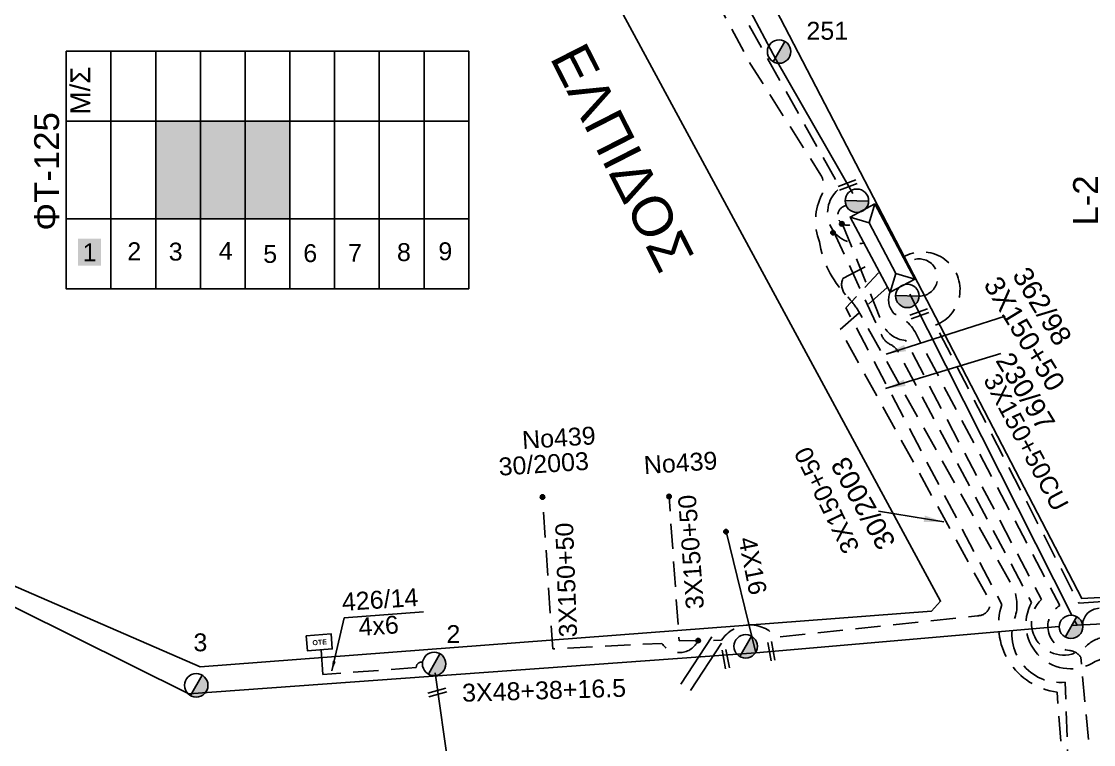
# Model space of a CAD drawing. Header units: millimetres. Extents: x 5010 to 7184, y -101 to 935.
# Drawn here: x 6650.5 to 6758.4, y 412.9 to 485.6 of the extents above; entities that cross this region are included whole.
import ezdxf
from ezdxf.enums import TextEntityAlignment as Align

# ---------------------------------------------------------------- set-up
doc = ezdxf.new("R2010")
doc.units = ezdxf.units.MM
doc.linetypes.add('DASHED', pattern=[19.05, 12.7, -6.35])
for name, color, linetype in [('Pillar OTE', 7, 'Continuous'), ('Ασφαλειοκιβώτια Χ.Τ 9 αναχωρήσεων', 7, 'Continuous'), ('Εναέρια παροχή ΧΤ 4x16', 7, 'SYN_LINE'), ('Επιγραφές - Σχήματα', 7, 'Continuous'), ('Καλώδια ΧΤ   3x150+50AL', 7, 'DASHED'), ('Καλώδια ΧΤ   3x150+50CU', 7, 'DASHED'), ('Καλώδια ΧΤ   3x150AL+50CU', 7, 'DASHED'), ('Καλώδια ΧΤ   3x48+38+16.5', 7, 'DASHED'), ('Μηχανική τομή', 7, 'Continuous'), ('Στύλος ΦΜ', 7, 'Continuous'), ('Στύλος ΦΜ @ 1', 7, 'Continuous'), ('Συνδέσεις', 7, 'Continuous'), ('Τομή', 7, 'Continuous'), ('Υποσταθμός εναέριος 2 στύλων', 7, 'Continuous'), ('Υποσταθμός πόλεως', 7, 'Continuous'), ('Υπόβαθρο ΔΕΗ', 7, 'Continuous'), ('Υπόγεια καλώδια Παροχών ΧΤ   4x6', 7, 'DASHED')]:
    doc.layers.add(name, color=color, linetype=linetype)
doc.styles.get("Standard").update_dxf_attribs({"font": 'arial.ttf'})
doc.linetypes.add('SYN_LINE', pattern='A,0.5,-0.0001,["/\\/\\/\\/",Standard,S=0.1,R=0,X=0,Y=-0.05],-0.25', length=0.7501)
doc.dimstyles.new('ISO-25', dxfattribs={"dimtxt": 2.5, "dimasz": 2.5, "dimexe": 1.25, "dimexo": 0.625, "dimtad": 1, "dimtxsty": 'Standard', "dimcen": 2.5, "dimaunit": 2, "dimazin": 0, "dimtfac": 1, "dimtmove": 0, "dimatfit": 3, "dimfxl": 1, "dimarcsym": 0})

# ---------------------------------------------------------------- blocks, each defined once
blk = doc.blocks.new('ΑΣΦΑΛΕΙΟΚΙΒΩΤΙΟ ΥΠΟΣΤΑΘΜΟΥ 9 ΑΝΑΧΩΡΗΣΕΩΝ')
at = {"layer": 'Ασφαλειοκιβώτια Χ.Τ 9 αναχωρήσεων', "ltscale": 40}
for p, q in [((-23.8, 40.36), (24.02, 40.36)), ((-9.72, 40.36), (-9.72, -40.64)), ((9.94, 40.36), (9.94, -40.64)), ((-23.8, 31.36), (24.02, 31.36)), ((-23.8, 22.36), (24.02, 22.36)), ((-23.8, 13.36), (24.02, 13.36)), ((-23.8, 4.36), (24.02, 4.36)), ((-23.8, -4.64), (24.02, -4.64)), ((-23.8, -13.64), (24.02, -13.64)), ((-23.8, -22.64), (24.02, -22.64)), ((-23.8, -31.64), (24.02, -31.64))]:
    blk.add_line(p, q, dxfattribs=at)
at = {"layer": 'Ασφαλειοκιβώτια Χ.Τ 9 αναχωρήσεων'}
blk.add_lwpolyline([(-23.8, -40.64), (24.02, -40.64), (24.02, 40.36), (-23.8, 40.36)], close=True, dxfattribs=at)
for s, p in [('1', (-18.22, 37.06)), ('2', (-18.02, 28.07)), ('3', (-18.09, 19.73)), ('4', (-17.94, 9.66)), ('5', (-18.55, 0.71)), ('6', (-18.4, -7.35)), ('7', (-18.34, -16.37)), ('8', (-18.19, -26.2)), ('9', (-18.02, -34.53))]:
    blk.add_text(s, height=3.6, rotation=270, dxfattribs=at).set_placement(p)
at = {"layer": 'Ασφαλειοκιβώτια Χ.Τ 9 αναχωρήσεων', "ltscale": 40}
for tag, height, p in [('ΟΝΟΜΑ', 5, (-0.16, 44.31)), ('ΚΕΙΜΕΝΟ 1', 2, (17.06, 35.59)), ('ΚΕΙΜΕΝΟ 2', 2, (17.06, 26.88)), ('ΚΕΙΜΕΝΟ 3', 2, (17.06, 17.69)), ('ΚΕΙΜΕΝΟ 4', 2, (17.06, 8.71)), ('ΚΕΙΜΕΝΟ 5', 2, (17.06, -0.13)), ('ΚΕΙΜΕΝΟ 6', 2, (17.06, -9.05)), ('ΚΕΙΜΕΝΟ 7', 2, (17.06, -18.13)), ('ΚΕΙΜΕΝΟ 8', 2, (17.06, -26.85)), ('ΚΕΙΜΕΝΟ 9', 2, (17.06, -35.99)), ('ΣΧ', 2, (-0.1, -42.64))]:
    blk.add_attdef(tag, text='', height=height, dxfattribs=at).set_placement(p, align=Align.MIDDLE_CENTER)
blk = doc.blocks.new('ΥΠΟΣΤΑΘΜΟΣ ΕΝΑΕΡΙΟΣ ΕΠΙ 2 ΣΤΥΛΩΝ')
at = {"layer": 'Υποσταθμός εναέριος 2 στύλων', "linetype": 'Continuous'}
for points in [[(-11.97, -2.11, 0.574793), (-8.45, -0.07, 0.268822), (-9.64, 1.98)], [(9.68, -2.15, 0.574793), (13.19, -0.1, 0.268822), (12.01, 1.95)]]:
    blk.add_hatch(color=256, dxfattribs=at).paths.add_polyline_path(points)
for p, q in [((-11.97, -2.11), (-9.64, 1.98)), ((9.68, -2.15), (12.01, 1.95))]:
    blk.add_line(p, q, dxfattribs=at)
for centre in [(-10.81, -0.07), (10.84, -0.1)]:
    blk.add_circle(centre, 2.36, dxfattribs=at)
at = {"layer": 'Υποσταθμός πόλεως', "linetype": 'Continuous', "ltscale": 40}
blk.add_lwpolyline([(-8.57, 2.82), (8.57, 2.82), (8.57, -2.82), (-8.57, -2.82)], close=True, dxfattribs=at)
for points in [[(-5.75, 0), (-8.57, 2.82)], [(5.75, 0), (8.57, 2.82)], [(-8.57, -2.82), (-5.75, 0)], [(-5.75, 0), (5.75, 0)], [(8.57, -2.82), (5.75, 0)]]:
    blk.add_lwpolyline(points, dxfattribs=at)
at = {"layer": 'Υποσταθμός εναέριος 2 στύλων', "ltscale": 40, "flags": 1}
for tag, p in [('ΜΕΤΑΣΧΗΜΑΤΙΣΜΟΣ', (14.09, 2.51)), ('ΙΣΧΥΣ', (14.07, -0.28)), ('ΑΡΙΘΜΟΣ', (14.19, -3))]:
    blk.add_attdef(tag, p, '', height=1.8, dxfattribs=at)
blk = doc.blocks.new('ΥΠΑΡΧΩΝ ΤΣΙΜΕΝΤΕΝΙΟΣ ΣΤΥΛΟΣ')
at = {"layer": 'Στύλος ΦΜ'}
blk.add_hatch(color=256, dxfattribs=at).paths.add_polyline_path([(-1.29, -2.28, 0.574793), (2.62, 0, 0.268822), (1.3, 2.27)])
blk.add_line((-1.29, -2.28), (1.3, 2.27), dxfattribs=at)
blk.add_circle((0, 0), 2.62, dxfattribs=at)
at = {"layer": 'Στύλος ΦΜ', "flags": 4}
for tag, p in [('ΑΡΙΘΜΟΣ', (-4.68, 8.05)), ('ΤΥΠΟΣ', (-4.91, 3.03))]:
    blk.add_attdef(tag, p, '', height=4, dxfattribs=at)
blk = doc.blocks.new('ΤΟΜΗ')
at = {"layer": 'Τομή', "ltscale": 40}
for p, q in [((-5.68, 0), (5.68, 0)), ((5.68, -2.33), (-5.68, -2.33))]:
    blk.add_line(p, q, dxfattribs=at)
blk = doc.blocks.new('ΜΗΧΑΝΙΚΗ ΤΟΜΗ')
at = {"layer": 'Μηχανική τομή', "ltscale": 40}
for p, q in [((-1.89, 0.78), (1.89, 0.78)), ((1.89, 0), (-1.89, 0))]:
    blk.add_line(p, q, dxfattribs=at)
blk = doc.blocks.new('_ΣΥΝΔΕΣΗ')
at = {"layer": 'Συνδέσεις', "linetype": 'SYN_LINE', "ltscale": 40}
blk.add_hatch(color=256, dxfattribs=at).paths.add_polyline_path([(0.5, -0.01, 1), (-0.5, -0.01, 1)])
at = {"layer": 'Συνδέσεις'}
blk.add_circle((0, -0.01), 0.5, dxfattribs=at)
blk = doc.blocks.new('PILLAR ΟΤΕ')
at = {"layer": 'Pillar OTE', "ltscale": 40}
blk.add_lwpolyline([(-3.31, 2.02), (3.39, 2.02), (3.39, -1.99), (-3.31, -1.99)], close=True, dxfattribs=at)
at = {"layer": 'Pillar OTE', "insert": (-1.81, 0.71), "char_height": 1.3575, "width": 109.961, "attachment_point": 1}
blk.add_mtext('{\\fArial|b1|i0|c161|p34;OTE}', dxfattribs=at)

msp = doc.modelspace()

# ---------------------------------------------------------------- hatches: boundary and pattern name
at = {"layer": 'Ασφαλειοκιβώτια Χ.Τ 9 αναχωρήσεων'}
for color, points in [(27, [(6664.02, 475.56), (6664.02, 465.73), (6668.52, 465.73), (6668.52, 475.56)]), (85, [(6668.52, 475.56), (6668.52, 465.73), (6673.02, 465.73), (6673.02, 475.56)]), (2, [(6673.02, 475.56), (6673.02, 465.73), (6677.52, 465.73), (6677.52, 475.56)]), (1, [(6656.22, 461.03), (6658.53, 461.03), (6658.53, 463.74), (6656.22, 463.74)])]:
    msp.add_hatch(color=color, dxfattribs=at).paths.add_polyline_path(points)

# ---------------------------------------------------------------- linework, layer by layer
at = {"layer": 'Εναέρια παροχή ΧΤ 4x16', "color": 85, "ltscale": 20}
msp.add_line((6694.96, 400.62), (6692.14, 420.08), dxfattribs=at)
at = {"layer": 'Εναέρια παροχή ΧΤ 4x16', "color": 151, "linetype": 'SYN_LINE', "ltscale": 15, "flags": 128}
msp.add_lwpolyline([(6724.43, 422.12), (6721.42, 434.29)], dxfattribs=at)
at = {"layer": 'Εναέρια παροχή ΧΤ 4x16', "color": 27, "linetype": 'Continuous', "flags": 128}
msp.add_lwpolyline([(6756.74, 424.9), (6800.95, 427.18), (6833.46, 429.02), (6867.08, 433.71), (6861.08, 409.92)], dxfattribs=at)
at = {"layer": 'Επιγραφές - Σχήματα', "color": 151, "linetype": 'DASHED', "ltscale": 0.2}
msp.add_arc((6740.83, 459.84), 1.88, 270.2514, 131.5769, dxfattribs=at)
at = {"layer": 'Καλώδια ΧΤ   3x150+50AL', "color": 30, "linetype": 'DASHED', "ltscale": 0.2, "flags": 128}
for points in [[(6737.64, 458.85), (6732.91, 454.61), (6747.82, 427.58, -0.584474), (6746.74, 425.84), (6726.46, 423.67, 0.50476), (6720.97, 423.37), (6716.71, 423.31), (6715.69, 437.82)], [(6718.61, 423.34, -0.588622), (6714.97, 423.06), (6703.98, 422.5), (6702.95, 437.77)]]:
    msp.add_lwpolyline(points, format="xyb", dxfattribs=at)
at = {"layer": 'Καλώδια ΧΤ   3x150+50CU', "color": 6, "linetype": 'DASHED', "ltscale": 0.2, "flags": 128}
msp.add_lwpolyline([(6705.93, 533.44), (6702.29, 532.26, 0.445729), (6700.62, 528.49), (6708.29, 510.49), (6723.88, 481.3), (6730.96, 470.13, -0.263519), (6731.06, 468.18, 0.209889), (6730.81, 463.44, 0.15186), (6733.46, 458.11, -0.034995), (6734.63, 456.69), (6750.2, 428.85, -0.216623), (6750.47, 425.62, 0.551207), (6755.54, 419.15), (6756.49, 393.97, 0.633874), (6756.75, 389.8, 0.791815)], format="xyb", dxfattribs=at)
at = {"layer": 'Καλώδια ΧΤ   3x150+50CU', "color": 1, "linetype": 'DASHED', "ltscale": 0.2, "flags": 128}
for points in [[(6703.61, 528.81, 0.526197), (6702.47, 526.87, -0.127912), (6703.46, 525.17), (6709.24, 511.12), (6732.9, 468.83, 0.804725), (6735.34, 463.31)], [(6732.24, 464.51), (6737.05, 454.08, 0.178329), (6738.03, 453.06, -0.181029), (6738.81, 452.24), (6752.17, 427.16, 0.782738), (6758.55, 421.23, -0.131168), (6761.72, 421.74), (6786.99, 422.66)]]:
    msp.add_lwpolyline(points, format="xyb", dxfattribs=at)
at = {"layer": 'Καλώδια ΧΤ   3x150+50CU', "color": 27, "linetype": 'DASHED', "ltscale": 0.2, "flags": 128}
msp.add_lwpolyline([(6742.5, 455.06, 1.092263), (6739.24, 461.88)], format="xyb", dxfattribs=at)
at = {"layer": 'Καλώδια ΧΤ   3x150+50CU', "color": 6, "linetype": 'DASHED', "ltscale": 0.2, "flags": 128}
msp.add_lwpolyline([(6733.18, 459.73), (6736.31, 461.4)], dxfattribs=at)
at = {"layer": 'Καλώδια ΧΤ   3x150+50CU', "color": 133, "linetype": 'DASHED', "ltscale": 0.2, "flags": 128}
msp.add_lwpolyline([(6755.38, 409.41), (6754.73, 418.15, -0.467736), (6749.17, 426.97), (6733.49, 456.79), (6736.77, 460.32)], format="xyb", dxfattribs=at)
at = {"layer": 'Καλώδια ΧΤ   3x150+50CU', "color": 173, "linetype": 'DASHED', "ltscale": 0.2, "flags": 128}
msp.add_lwpolyline([(6737.92, 458.36, 0.28508), (6738.31, 456.23, -0.192388), (6740.76, 453.78), (6755.01, 426.86, 0.724843), (6755.97, 422.35, -0.217298), (6757.12, 421.67), (6758.43, 407.53), (6766.56, 408.12)], format="xyb", dxfattribs=at)
at = {"layer": 'Καλώδια ΧΤ   3x150+50CU', "color": 151, "linetype": 'SYN_LINE', "ltscale": 15, "flags": 128}
for points in [[(6756.23, 425.89), (6739.9, 458.16)], [(6756.21, 424.85), (6756.74, 424.9), (6756.5, 425.37)]]:
    msp.add_lwpolyline(points, dxfattribs=at)
at = {"layer": 'Καλώδια ΧΤ   3x150+50CU', "color": 27, "linetype": 'DASHED', "ltscale": 0.2, "flags": 128}
msp.add_lwpolyline([(6763.17, 427.48), (6756.92, 427.11), (6742.5, 455.06)], dxfattribs=at)
at = {"layer": 'Καλώδια ΧΤ   3x150+50CU', "color": 151, "linetype": 'Continuous', "ltscale": 15, "flags": 128}
msp.add_lwpolyline([(6724.41, 422.12), (6754.95, 424.74)], dxfattribs=at)
at = {"layer": 'Καλώδια ΧΤ   3x150+50CU', "color": 85, "linetype": 'DASHED', "ltscale": 0.2, "flags": 128}
msp.add_lwpolyline([(6757.6, 422.72, -0.173), (6759.56, 423.7), (6786.88, 424.99)], format="xyb", dxfattribs=at)
at = {"layer": 'Καλώδια ΧΤ   3x150+50CU', "color": 85, "linetype": 'DASHED', "ltscale": 0.1}
msp.add_arc((6733.66, 466.09), 0.99, 98.5587, 305.5544, dxfattribs=at)
at = {"layer": 'Καλώδια ΧΤ   3x150+50CU', "color": 6, "linetype": 'DASHED', "ltscale": 0.2}
msp.add_arc((6734.56, 459.13), 1.51, 156.752, 222.8058, dxfattribs=at)
at = {"layer": 'Καλώδια ΧΤ   3x150+50CU', "color": 27, "linetype": 'DASHED', "ltscale": 0.2}
msp.add_arc((6759.03, 424.85), 1.74, 92.2863, 177.3698, dxfattribs=at)
at = {"layer": 'Καλώδια ΧΤ   3x150AL+50CU', "color": 85, "linetype": 'DASHED', "ltscale": 0.2, "flags": 128}
msp.add_lwpolyline([(6733.12, 465.26), (6733.12, 465.26), (6733.12, 465.26, 0.44602), (6733.12, 465.26), (6737.11, 455.28, 0.279427), (6739.5, 453.51), (6753.15, 427.47, 0.983367), (6757.6, 422.72)], format="xyb", dxfattribs=at)
at = {"layer": 'Καλώδια ΧΤ   3x48+38+16.5', "color": 85, "linetype": 'Continuous', "ltscale": 0.2, "flags": 128}
msp.add_lwpolyline([(6703.61, 528.81), (6711.06, 510.71), (6726.48, 481.72), (6734.18, 468.29)], dxfattribs=at)
at = {"layer": 'Καλώδια ΧΤ   3x48+38+16.5', "color": 85, "linetype": 'Continuous', "flags": 128}
msp.add_lwpolyline([(6724.41, 422.12), (6667.36, 417.99), (6638.67, 432.21)], dxfattribs=at)
at = {"layer": 'Υπόβαθρο ΔΕΗ', "flags": 128}
msp.add_lwpolyline([(6707.67, 527.88), (6713.53, 511.65), (6757.23, 427.56), (6858.69, 433.1, 0.197116), (6868.71, 446.03), (6850.2, 481.38), (6818.63, 542.48), (6802.69, 546.69), (6707.67, 527.88)], format="xyb", dxfattribs=at)
msp.add_lwpolyline([(6707.67, 527.88), (6713.53, 511.65), (6757.23, 427.56), (6858.69, 433.1, 0.197116), (6868.71, 446.03), (6850.2, 481.38), (6818.63, 542.48), (6802.69, 546.69), (6707.67, 527.88)], format="xyb", dxfattribs=at)
for points in [[(6519.43, 493.47), (6519.66, 485.34), (6624.73, 439.69), (6668.52, 420.7), (6742.11, 426.31), (6743.01, 427.29), (6699.78, 507.19), (6689.5, 525.75), (6628.42, 513.28), (6636.81, 462.95)], [(6519.43, 493.47), (6519.66, 485.34), (6624.73, 439.69), (6668.52, 420.7), (6742.11, 426.31), (6743.01, 427.29), (6699.78, 507.19), (6689.5, 525.75), (6628.42, 513.28), (6636.81, 462.95)], [(6683, 425.64), (6690.98, 426.23)]]:
    msp.add_lwpolyline(points, dxfattribs=at)
at = {"layer": 'Υπόγεια καλώδια Παροχών ΧΤ   4x6', "color": 85, "linetype": 'DASHED', "ltscale": 0.2}
msp.add_lwpolyline([(6690.89, 421.17, 0.474192), (6690.25, 420.62), (6680.85, 419.94), (6680.67, 422.39)], format="xyb", dxfattribs=at)

# ---------------------------------------------------------------- block references
at = {"layer": 'Pillar OTE', "xscale": 0.3749999999999999, "yscale": 0.3749999999999999, "zscale": 0.3749999999999999, "rotation": 4.197463350073527}
msp.add_blockref('PILLAR ΟΤΕ', (6680.48, 423.15), dxfattribs=at)
at = {"layer": 'Ασφαλειοκιβώτια Χ.Τ 9 αναχωρήσεων', "xscale": 0.5, "yscale": 0.5, "zscale": 0.5, "rotation": 90}
for p, values in [((6675.21, 470.59), {'ΟΝΟΜΑ': 'ΦΤ-125'}), ((6779.75, 467.67), {'ΟΝΟΜΑ': 'L-2'})]:
    msp.add_blockref('ΑΣΦΑΛΕΙΟΚΙΒΩΤΙΟ ΥΠΟΣΤΑΘΜΟΥ 9 ΑΝΑΧΩΡΗΣΕΩΝ', p, dxfattribs=at).add_auto_attribs(values)
at = {"layer": 'Μηχανική τομή'}
for p, xscale, yscale, zscale, rotation in [((6733.72, 468.96), 0.5000000000003455, 0.5000000000003455, 0.5000000000003455, 19.91667185463837), ((6740.93, 456.01), 0.5000000000003455, 0.5000000000003455, 0.5000000000003455, 19.91667185463837), ((6725.78, 422.23), 0.5000000000001037, 0.5000000000001037, 0.5000000000001037, 280.3308311976192), ((6721.2, 421.44), 0.5000000000001037, 0.5000000000001037, 0.5000000000001037, 280.3308311976192), ((6692.42, 417.93), 0.5000000000003223, 0.5000000000003223, 0.5000000000003223, 14.77421112568383)]:
    msp.add_blockref('ΜΗΧΑΝΙΚΗ ΤΟΜΗ', p, dxfattribs=dict(at, xscale=xscale, yscale=yscale, zscale=zscale, rotation=rotation))
at = {"layer": 'Στύλος ΦΜ @ 1', "ltscale": 40}
ref = msp.add_blockref('ΥΠΑΡΧΩΝ ΤΣΙΜΕΝΤΕΝΙΟΣ ΣΤΥΛΟΣ', (6726.76, 482.56), dxfattribs=dict(at, xscale=0.4499999999998181, yscale=0.4499999999998181, zscale=0.4499999999998181))
ref.add_attrib('ΤΥΠΟΣ', '251', (6729.51, 483.75), dxfattribs={"layer": 'Στύλος ΦΜ', "height": 1.8, "flags": 4})
ref = msp.add_blockref('ΥΠΑΡΧΩΝ ΤΣΙΜΕΝΤΕΝΙΟΣ ΣΤΥΛΟΣ', (6726.76, 482.56), dxfattribs=dict(at, xscale=0.4499999999998181, yscale=0.4499999999998181, zscale=0.4499999999998181))
ref.add_attrib('ΤΥΠΟΣ', '251', (6729.51, 483.75), dxfattribs={"layer": 'Στύλος ΦΜ', "height": 1.8, "flags": 4})
at = {"layer": 'Στύλος ΦΜ @ 1', "ltscale": 40, "xscale": 0.4499999999998181, "yscale": 0.4499999999998181, "zscale": 0.4499999999998181}
for p in [(6756.13, 424.72), (6756.13, 424.72), (6723.4, 422.76), (6723.4, 422.76)]:
    msp.add_blockref('ΥΠΑΡΧΩΝ ΤΣΙΜΕΝΤΕΝΙΟΣ ΣΤΥΛΟΣ', p, dxfattribs=at)
at = {"layer": 'Στύλος ΦΜ @ 1', "ltscale": 40}
ref = msp.add_blockref('ΥΠΑΡΧΩΝ ΤΣΙΜΕΝΤΕΝΙΟΣ ΣΤΥΛΟΣ', (6668.11, 418.84), dxfattribs=dict(at, xscale=0.4499999999998181, yscale=0.4499999999998181, zscale=0.4499999999998181))
ref.add_attrib('ΤΥΠΟΣ', '3', (6667.83, 422.26), dxfattribs={"layer": 'Στύλος ΦΜ', "height": 1.8, "flags": 4})
ref = msp.add_blockref('ΥΠΑΡΧΩΝ ΤΣΙΜΕΝΤΕΝΙΟΣ ΣΤΥΛΟΣ', (6668.11, 418.84), dxfattribs=dict(at, xscale=0.4499999999998181, yscale=0.4499999999998181, zscale=0.4499999999998181))
ref.add_attrib('ΤΥΠΟΣ', '3', (6667.83, 422.26), dxfattribs={"layer": 'Στύλος ΦΜ', "height": 1.8, "flags": 4})
ref = msp.add_blockref('ΥΠΑΡΧΩΝ ΤΣΙΜΕΝΤΕΝΙΟΣ ΣΤΥΛΟΣ', (6692.05, 420.99), dxfattribs=dict(at, xscale=0.4499999999998181, yscale=0.4499999999998181, zscale=0.4499999999998181))
ref.add_attrib('ΤΥΠΟΣ', '2', (6693.29, 423.09), dxfattribs={"layer": 'Στύλος ΦΜ', "height": 1.8, "flags": 4})
at = {"layer": 'Συνδέσεις', "xscale": 0.4500000000000455, "yscale": 0.4500000000000455, "zscale": 0.4500000000000455}
for p in [(6733.07, 465.24), (6732.19, 464.36), (6702.95, 437.78), (6715.69, 437.83), (6721.42, 434.29), (6718.61, 423.34)]:
    msp.add_blockref('_ΣΥΝΔΕΣΗ', p, dxfattribs=at)
at = {"layer": 'Τομή', "xscale": 0.49999999999997, "yscale": 0.49999999999997, "zscale": 0.49999999999997, "rotation": 56.70273430488331}
msp.add_blockref('ΤΟΜΗ', (6718.42, 421.33), dxfattribs=at)
msp.add_blockref('ΤΟΜΗ', (6718.42, 421.33), dxfattribs=at)
at = {"layer": 'Υποσταθμός εναέριος 2 στύλων', "lineweight": 30, "xscale": 0.5000000000001793, "yscale": 0.5000000000001793, "zscale": 0.5000000000001793, "rotation": 298.0175656721874}
msp.add_blockref('ΥΠΟΣΤΑΘΜΟΣ ΕΝΑΕΡΙΟΣ ΕΠΙ 2 ΣΤΥΛΩΝ', (6737.16, 462.8), dxfattribs=at)

# ---------------------------------------------------------------- texts
at = {"layer": 'Εναέρια παροχή ΧΤ 4x16', "ltscale": 20}
msp.add_text('4X16', height=1.8, rotation=281.2819, dxfattribs=at).set_placement((6724.11, 430.86), align=Align.MIDDLE)
at = {"layer": 'Επιγραφές - Σχήματα', "linetype": 'DASHED', "ltscale": 0.2, "attachment_point": 1}
for s, insert, char_height, width, rotation in [('ΕΛΠΙΔΟΣ', (6707.2, 483.78), 4, 48.5909, 296.9928), ('Μ/Σ', (6655.44, 476.22), 2, 1.8352, 90), ('362/98', (6751.87, 461.12), 2, 17.7581, 301.399), ('230/97', (6750.19, 452.55), 2, 17.7581, 301.399), ('Νο439', (6700.84, 444.39), 1.8, 10.8079, 3.8068), ('30/2003', (6698.48, 441.71), 1.8, 10.8079, 3.8068), ('Νο439', (6713.09, 441.87), 1.8, 10.8079, 3.8068), ('30/2003', (6736.82, 432.23), 2, 17.7581, 119.3727), ('426/14', (6682.71, 428.11), 1.8, 10.8079, 3.8068), ('4x6', (6684.38, 425.6), 1.8, 10.8079, 3.8068)]:
    msp.add_mtext(s, dxfattribs=dict(at, insert=insert, char_height=char_height, width=width, rotation=rotation))
at = {"layer": 'Καλώδια ΧΤ   3x150+50AL', "ltscale": 0.2}
for rotation, p in [(116.1832, (6731.55, 437.44)), (94.1386, (6717.89, 432.24)), (92.0474, (6705.33, 429.43))]:
    msp.add_text('3X150+50', height=1.8, rotation=rotation, dxfattribs=at).set_placement(p, align=Align.MIDDLE)
at = {"layer": 'Καλώδια ΧΤ   3x150+50AL', "linetype": 'DASHED', "ltscale": 0.2, "insert": (6748.98, 460.18), "char_height": 2, "width": 17.7581, "attachment_point": 1, "rotation": 301.399}
msp.add_mtext('3X150+50', dxfattribs=at)
at = {"layer": 'Καλώδια ΧΤ   3x150+50CU', "ltscale": 0.2}
msp.add_text('3X150+50CU', height=1.8, rotation=297.9848, dxfattribs=at).set_placement((6751.62, 443.29), align=Align.MIDDLE)
at = {"layer": 'Καλώδια ΧΤ   3x48+38+16.5', "ltscale": 0.2}
msp.add_text('3X48+38+16.5', height=1.8, rotation=1.7976, dxfattribs=at).set_placement((6703.11, 418.34), align=Align.MIDDLE)

# ---------------------------------------------------------------- leaders
at = {"layer": 'Επιγραφές - Σχήματα', "ltscale": 40}
for points, override in [([(6737.53, 452.15), (6749.52, 455.94)], {"dimasz": 2, "dimtad": 0}), ([(6737.48, 448.67), (6749.08, 452.19)], {"dimasz": 2, "dimtad": 0}), ([(6743.34, 435.26), (6736.77, 436.34)], {"dimasz": 2, "dimtad": 0}), ([(6681.77, 420.28), (6683, 425.64)], {"dimasz": 1, "dimtad": 0})]:
    msp.add_leader(points, dimstyle='ISO-25', override=override, dxfattribs=at)

doc.saveas('drawing.dxf')
